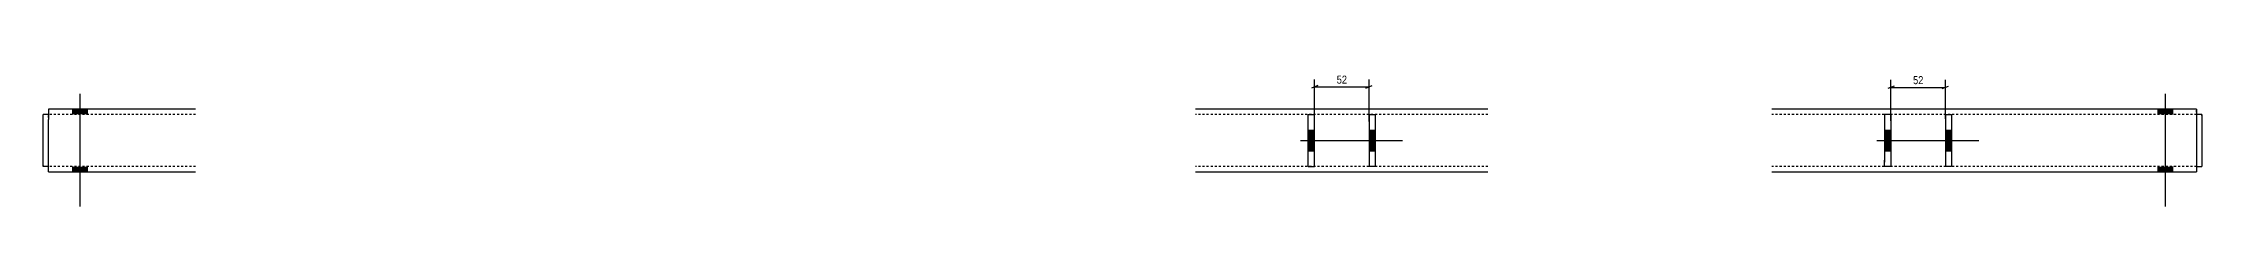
# Model space of a CAD drawing. Header units: millimetres. Extents: x 0 to 27473, y -14 to 497.
# Drawn here: x 17229 to 19289, y -14 to 113 of the extents above; entities that cross this region are included whole.
import ezdxf

# ---------------------------------------------------------------- set-up
doc = ezdxf.new("R2010")
doc.units = ezdxf.units.MM
doc.linetypes.add('DXK_LINE_DOT2', pattern=[3.9198, 1.9599, -1.9599])
doc.layers.add('MÅLSÆTNING', color=7, linetype='Continuous')
doc.layers.add('STÅL', color=7, linetype='Continuous')
doc.styles.add('Arial Narrow', font='ARIALN.TTF', dxfattribs={"height": 0.2})

msp = doc.modelspace()

# ---------------------------------------------------------------- hatches: boundary and pattern name
at = {"layer": 'STÅL', "linetype": 'Continuous'}
for points in [[(17257.3, 74.3), (17271.3, 74.3), (17271.3, 79.3), (17257.3, 79.3)], [(19247.3, 74.3), (19261.3, 74.3), (19261.3, 79.3), (19247.3, 79.3)], [(18442.6, 39.3), (18442.6, 59.3), (18436.6, 59.3), (18436.6, 39.3)], [(18500.6, 39.3), (18500.6, 59.3), (18494.6, 59.3), (18494.6, 39.3)], [(18992.6, 39.3), (18992.6, 59.3), (18986.6, 59.3), (18986.6, 39.3)], [(19050.6, 39.3), (19050.6, 59.3), (19044.6, 59.3), (19044.6, 39.3)], [(17257.3, 19.3), (17271.3, 19.3), (17271.3, 24.3), (17257.3, 24.3)], [(19247.3, 19.3), (19261.3, 19.3), (19261.3, 24.3), (19247.3, 24.3)]]:
    msp.add_hatch(color=96, dxfattribs=at).paths.add_polyline_path(points)

# ---------------------------------------------------------------- linework, layer by layer
at = {"layer": 'MÅLSÆTNING', "color": 7, "linetype": 'Continuous'}
for p, q in [((18442.6, 67.6), (18442.6, 107.7)), ((18494.6, 67.6), (18494.6, 107.7)), ((18992.6, 70.1), (18992.6, 107.2)), ((19044.6, 70.1), (19044.6, 107.2)), ((18445.6, 101.8), (18439.6, 99.4)), ((18442.6, 100.6), (18494.6, 100.6)), ((18491.6, 99.4), (18497.6, 101.8)), ((18995.6, 101.3), (18989.6, 98.9)), ((18992.6, 100.1), (19044.6, 100.1)), ((19041.6, 98.9), (19047.6, 101.3))]:
    msp.add_line(p, q, dxfattribs=at)
at = {"layer": 'STÅL', "color": 96, "linetype": 'Continuous'}
for p, q in [((17264.3, 93.8), (17264.3, -13.7)), ((19254.3, 93.8), (19254.3, -13.7)), ((17257.3, 79.3), (17257.3, 74.3)), ((17271.3, 79.3), (17271.3, 74.3)), ((19247.3, 79.3), (19247.3, 74.3)), ((19261.3, 79.3), (19261.3, 74.3)), ((18429.1, 49.3), (18526.6, 49.3)), ((18436.6, 59.3), (18442.6, 59.3)), ((18494.6, 59.3), (18500.6, 59.3)), ((18979.1, 49.3), (19076.6, 49.3)), ((18986.6, 59.3), (18992.6, 59.3)), ((19044.6, 59.3), (19050.6, 59.3)), ((17257.3, 24.3), (17257.3, 19.3)), ((17271.3, 24.3), (17271.3, 19.3)), ((18436.6, 39.3), (18442.6, 39.3)), ((18494.6, 39.3), (18500.6, 39.3)), ((18986.6, 39.3), (18992.6, 39.3)), ((19044.6, 39.3), (19050.6, 39.3)), ((19247.3, 24.3), (19247.3, 19.3)), ((19261.3, 24.3), (19261.3, 19.3))]:
    msp.add_line(p, q, dxfattribs=at)
at = {"layer": 'STÅL', "color": 2, "linetype": 'Continuous'}
for p, q in [((17234.3, 74.3), (17229.3, 74.3)), ((17229.3, 25.3), (17229.3, 74.3)), ((17234.3, 79.3), (17234.3, 69.3)), ((17374.7, 79.3), (17234.3, 79.3)), ((17234.3, 29.3), (17234.3, 69.3)), ((18608.1, 79.3), (18329.1, 79.3)), ((18436.6, 25.1), (18436.6, 74.3)), ((18436.6, 74.3), (18442.6, 74.3)), ((18442.6, 24.3), (18442.6, 74.3)), ((18494.6, 74.3), (18500.6, 74.3)), ((18494.6, 74.3), (18494.6, 25.1)), ((18500.6, 74.3), (18500.6, 73.5)), ((18500.6, 73.5), (18500.6, 24.3)), ((19284.3, 79.3), (18879.1, 79.3)), ((18986.6, 74.3), (18986.6, 30.5)), ((18992.6, 74.3), (18986.6, 74.3)), ((18992.6, 74.3), (18992.6, 24.3)), ((19044.6, 74.3), (19050.6, 74.3)), ((19044.6, 74.3), (19044.6, 25.1)), ((19050.6, 74.3), (19050.6, 73.5)), ((19050.6, 73.5), (19050.6, 24.3)), ((19284.3, 79.3), (19284.3, 78.5)), ((19284.3, 78.5), (19284.3, 19.3)), ((19289.3, 74.3), (19284.3, 74.3)), ((19289.3, 74.3), (19289.3, 74.1)), ((19289.3, 74.1), (19289.3, 73.3)), ((19289.3, 73.3), (19289.3, 24.3)), ((17229.3, 24.5), (17229.3, 25.3)), ((17229.3, 24.3), (17229.3, 24.5)), ((17234.3, 24.3), (17229.3, 24.3)), ((17234.3, 22.2), (17234.3, 29.3)), ((17234.3, 20.1), (17234.3, 22.2)), ((18436.6, 24.3), (18436.6, 25.1)), ((18436.6, 24.3), (18442.6, 24.3)), ((18494.6, 24.3), (18494.6, 25.1)), ((18500.6, 24.3), (18494.6, 24.3)), ((18986.6, 25.1), (18986.6, 30.5)), ((18986.6, 24.3), (18986.6, 25.1)), ((18992.6, 24.3), (18986.6, 24.3)), ((19044.6, 24.3), (19044.6, 25.1)), ((19050.6, 24.3), (19044.6, 24.3)), ((19284.3, 24.3), (19289.3, 24.3)), ((17234.3, 19.3), (17234.3, 20.1)), ((17234.3, 19.3), (17374.7, 19.3)), ((18329.1, 19.3), (18608.1, 19.3)), ((18879.1, 19.3), (19284.3, 19.3))]:
    msp.add_line(p, q, dxfattribs=at)
at = {"layer": 'STÅL', "color": 7, "linetype": 'DXK_LINE_DOT2'}
for p, q in [((17234.3, 79.3), (17234.3, 78.5)), ((17234.3, 78.5), (17234.3, 76.4)), ((17234.3, 24.3), (17234.3, 74.3)), ((17374.7, 74.3), (17234.3, 74.3)), ((18608.1, 74.3), (18329.1, 74.3)), ((18500.6, 74.3), (18500.6, 68.1)), ((19284.3, 74.3), (18879.1, 74.3)), ((18992.6, 68.1), (18992.6, 74.3)), ((19050.6, 74.3), (19050.6, 68.1)), ((19284.3, 76.4), (19284.3, 79.3)), ((19284.3, 74.3), (19284.3, 24.3)), ((19289.3, 74.1), (19289.3, 74.3)), ((19289.3, 73.3), (19289.3, 74.1)), ((17229.3, 25.3), (17229.3, 24.5)), ((17229.3, 24.5), (17229.3, 24.3)), ((17374.7, 24.3), (17234.3, 24.3)), ((17234.3, 22.2), (17234.3, 24.3)), ((18608.1, 24.3), (18329.1, 24.3)), ((19284.3, 24.3), (18879.1, 24.3)), ((18986.6, 34.3), (18986.6, 27.2))]:
    msp.add_line(p, q, dxfattribs=at)

# ---------------------------------------------------------------- next in the draw order: wipeouts: each hides what was drawn before it
at = {"color": 0}
for points in [[(18475.1, 102.1), (18475.1, 113.3), (18462.2, 113.3), (18462.2, 102.1)], [(19025.1, 101.6), (19025.1, 112.8), (19012.2, 112.8), (19012.2, 101.6)]]:
    msp.add_wipeout(points, dxfattribs=at).dxf.layer = 'MÅLSÆTNING'

# ---------------------------------------------------------------- next in the draw order: texts
at = {"layer": 'MÅLSÆTNING', "color": 3, "style": 'Arial Narrow'}
for p in [(18463.8, 103.7), (19013.8, 103.2)]:
    msp.add_text('52', height=7.64, dxfattribs=at).set_placement(p)

doc.saveas('drawing.dxf')
